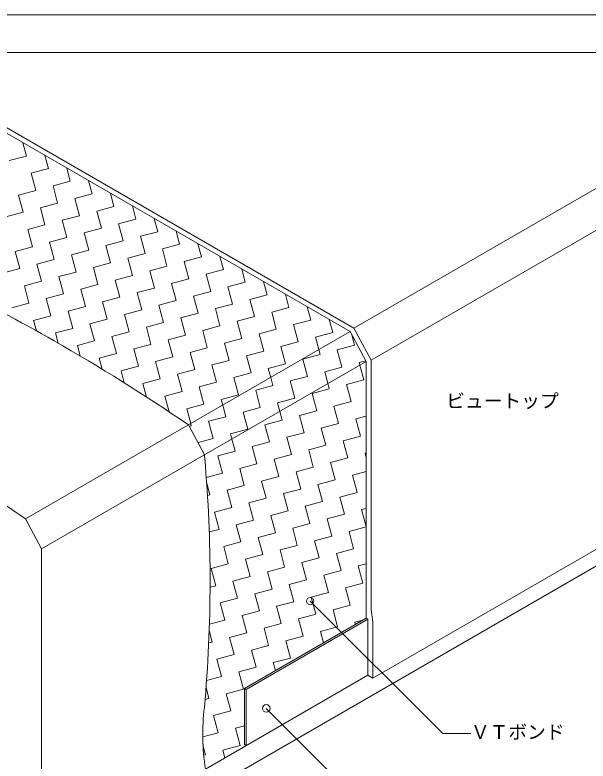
# Model space of a CAD drawing. Units: millimetres, scale not verified. Extents: x -1380 to 1380, y -955 to 955.
# Drawn here: x -495 to 116, y -257 to 540 of the extents above; entities that cross this region are included whole.
import ezdxf
from ezdxf.enums import TextEntityAlignment as Align

# ---------------------------------------------------------------- set-up
doc = ezdxf.new("R2010")
doc.units = ezdxf.units.MM
doc.header["$LTSCALE"] = 3
for name, color, linetype, lineweight in [('0-0_0', 7, 'Continuous', 18), ('0-2_KUTAI', 3, 'Continuous', 18), ('0-3_BOUSUI', 1, 'Continuous', 18), ('0-4_MOJI', 7, 'Continuous', 18), ('0-5_HATCH', 9, 'Continuous', 18)]:
    doc.layers.add(name, color=color, linetype=linetype, lineweight=lineweight)
doc.styles.add('ＭＳ ゴシック', font='')
doc.styles.get('ＭＳ ゴシック').set_extended_font_data('MS Gothic')

msp = doc.modelspace()

# ---------------------------------------------------------------- linework, layer by layer
at = {"layer": '0-0_0'}
msp.add_line((-900, 500), (900, 500), dxfattribs=at)
msp.add_lwpolyline([(-900, -660), (900, -660), (900, 540), (-900, 540)], close=True, dxfattribs=at)
at = {"layer": '0-2_KUTAI'}
for p, q in [((-484.222, 1.94), (-900, 290)), ((-484.222, 1.94), (-137.812, 201.94)), ((-466.987, -30), (-120.577, 170)), ((-466.987, -390), (225.833, 10)), ((-484.222, 1.94), (-466.987, -30)), ((-466.987, -390), (-466.987, -30))]:
    msp.add_line(p, q, dxfattribs=at)
at = {"layer": '0-3_BOUSUI'}
for p, q in [((-133.938, 205.704), (306.515, 460)), ((-115.381, 171.312), (384.64, 460)), ((-310.243, 102.387), (-293.008, 70.447)), ((-113.649, -168), (236.225, 34)), ((-250.481, -179), (-120.577, -104)), ((-248.749, -180), (-118.845, -105)), ((-292.05, -265), (-118.845, -165)), ((-118.845, -165), (-113.649, -168))]:
    msp.add_line(p, q, dxfattribs=at)
for points in [[(-118.845, -165), (-118.845, -105), (-120.577, -104), (-120.577, 170), (-137.812, 201.94), (-584.784, 460)], [(-113.649, -168), (-113.649, -108), (-115.381, -95), (-115.381, 171.312), (-133.938, 205.704), (-574.392, 460)]]:
    msp.add_lwpolyline(points, dxfattribs=at)
msp.add_lwpolyline([(-250.481, -179), (-250.481, -239), (-248.749, -240), (-248.749, -180)], close=True, dxfattribs=at)
for centre, radius, start, end in [((-1626.48, -1884.204), 2384.848, 60.53631, 66.64366), ((-1573.388, -1752.385), 2244.04, 55.74418, 60.06108), ((-1790.754, -64.214), 1503.613, 354.85139, 5.00216), ((1169.173, 126.637), 1463.261, 182.20075, 182.3401), ((-61.596, -228.014), 233.403, 172.89578, 189.11784)]:
    msp.add_arc(centre, radius, start, end, dxfattribs=at)
at = {"layer": '0-4_MOJI'}
for points in [[(-180.322, -85.814), (-38.901, -227.235), (-8.901, -227.235)], [(-227.184, -200.281), (-85.763, -341.702), (-55.763, -341.702)]]:
    msp.add_lwpolyline(points, dxfattribs=at)
for centre in [(-180.322, -85.814), (-227.195, -200.261)]:
    msp.add_circle(centre, 4, dxfattribs=at)
at = {"layer": '0-5_HATCH'}
for p, q in [((-482.971, 389.397), (-486.718, 403.382)), ((-501.372, 384.466), (-482.971, 389.397)), ((-459.639, 375.926), (-463.387, 389.911)), ((-478.04, 370.996), (-459.639, 375.926)), ((-436.308, 362.456), (-440.055, 376.441)), ((-473.11, 352.595), (-478.04, 370.996)), ((-454.709, 357.526), (-436.308, 362.456)), ((-412.977, 348.986), (-416.724, 362.97)), ((-491.511, 347.665), (-473.11, 352.595)), ((-449.778, 339.125), (-454.709, 357.526)), ((-486.58, 329.264), (-491.511, 347.665)), ((-431.378, 344.055), (-412.977, 348.986)), ((-426.447, 325.654), (-431.378, 344.055)), ((-389.645, 335.515), (-393.392, 349.5)), ((-468.179, 334.194), (-449.778, 339.125)), ((-408.046, 330.585), (-389.645, 335.515)), ((-366.314, 322.045), (-370.061, 336.03)), ((-504.981, 324.333), (-486.58, 329.264)), ((-463.249, 315.793), (-468.179, 334.194)), ((-403.116, 312.184), (-408.046, 330.585)), ((-444.848, 320.724), (-426.447, 325.654)), ((-439.917, 302.323), (-444.848, 320.724)), ((-384.715, 317.114), (-366.314, 322.045)), ((-342.982, 308.575), (-346.73, 322.559)), ((-481.65, 310.863), (-463.249, 315.793)), ((-476.719, 292.462), (-481.65, 310.863)), ((-421.516, 307.253), (-403.116, 312.184)), ((-379.784, 298.714), (-384.715, 317.114)), ((-416.586, 288.853), (-421.516, 307.253)), ((-361.383, 303.644), (-342.982, 308.575)), ((-356.453, 285.243), (-361.383, 303.644)), ((-319.651, 295.104), (-323.398, 309.089)), ((-458.318, 297.392), (-439.917, 302.323)), ((-453.388, 278.992), (-458.318, 297.392)), ((-398.185, 293.783), (-379.784, 298.714)), ((-338.052, 290.174), (-319.651, 295.104)), ((-296.32, 281.634), (-300.067, 295.618)), ((-495.12, 287.531), (-476.719, 292.462)), ((-490.19, 269.131), (-495.12, 287.531)), ((-434.987, 283.922), (-416.586, 288.853)), ((-393.255, 275.382), (-398.185, 293.783)), ((-333.121, 271.773), (-338.052, 290.174)), ((-471.789, 274.061), (-453.388, 278.992)), ((-430.056, 265.521), (-434.987, 283.922)), ((-374.854, 280.313), (-356.453, 285.243)), ((-369.923, 261.912), (-374.854, 280.313)), ((-314.721, 276.703), (-296.32, 281.634)), ((-272.988, 268.163), (-276.735, 282.148)), ((-466.858, 255.66), (-471.789, 274.061)), ((-411.655, 270.452), (-393.255, 275.382)), ((-351.522, 266.842), (-333.121, 271.773)), ((-309.79, 258.302), (-314.721, 276.703)), ((-508.59, 264.2), (-490.19, 269.131)), ((-448.457, 260.591), (-430.056, 265.521)), ((-406.725, 252.051), (-411.655, 270.452)), ((-346.592, 248.441), (-351.522, 266.842)), ((-291.389, 263.233), (-272.988, 268.163)), ((-286.459, 244.832), (-291.389, 263.233)), ((-249.657, 254.693), (-253.404, 268.678)), ((-485.259, 250.73), (-466.858, 255.66)), ((-443.527, 242.19), (-448.457, 260.591)), ((-388.324, 256.981), (-369.923, 261.912)), ((-383.394, 238.58), (-388.324, 256.981)), ((-328.191, 253.372), (-309.79, 258.302)), ((-226.325, 241.223), (-230.073, 255.207)), ((-480.329, 232.329), (-485.259, 250.73)), ((-425.126, 247.12), (-406.725, 252.051)), ((-420.195, 228.719), (-425.126, 247.12)), ((-364.993, 243.511), (-346.592, 248.441)), ((-323.26, 234.971), (-328.191, 253.372)), ((-268.058, 249.763), (-249.657, 254.693)), ((-263.127, 231.362), (-268.058, 249.763)), ((-461.928, 237.259), (-443.527, 242.19)), ((-360.062, 225.11), (-364.993, 243.511)), ((-304.86, 239.902), (-286.459, 244.832)), ((-299.929, 221.501), (-304.86, 239.902)), ((-244.726, 236.292), (-226.325, 241.223)), ((-202.994, 227.752), (-206.741, 241.737)), ((-498.729, 227.398), (-480.329, 232.329)), ((-456.997, 218.858), (-461.928, 237.259)), ((-401.794, 233.65), (-383.394, 238.58)), ((-396.864, 215.249), (-401.794, 233.65)), ((-341.661, 230.041), (-323.26, 234.971)), ((-281.528, 226.431), (-263.127, 231.362)), ((-239.796, 217.891), (-244.726, 236.292)), ((-438.596, 223.789), (-420.195, 228.719)), ((-433.666, 205.388), (-438.596, 223.789)), ((-378.463, 220.18), (-360.062, 225.11)), ((-336.731, 211.64), (-341.661, 230.041)), ((-276.598, 208.03), (-281.528, 226.431)), ((-221.395, 222.822), (-202.994, 227.752)), ((-179.663, 214.282), (-183.41, 228.267)), ((-475.398, 213.928), (-456.997, 218.858)), ((-415.265, 210.319), (-396.864, 215.249)), ((-373.533, 201.779), (-378.463, 220.18)), ((-318.33, 216.57), (-299.929, 221.501)), ((-313.399, 198.169), (-318.33, 216.57)), ((-258.197, 212.961), (-239.796, 217.891)), ((-216.464, 204.421), (-221.395, 222.822)), ((-472.42, 202.814), (-475.398, 213.928)), ((-410.334, 191.918), (-415.265, 210.319)), ((-355.132, 206.709), (-336.731, 211.64)), ((-294.999, 203.1), (-276.598, 208.03)), ((-253.266, 194.56), (-258.197, 212.961)), ((-198.064, 209.351), (-179.663, 214.282)), ((-193.133, 190.95), (-198.064, 209.351)), ((-156.331, 200.811), (-160.078, 214.796)), ((-452.067, 200.458), (-433.666, 205.388)), ((-449.199, 189.757), (-452.067, 200.458)), ((-391.933, 196.848), (-373.533, 201.779)), ((-350.201, 188.308), (-355.132, 206.709)), ((-290.068, 184.699), (-294.999, 203.1)), ((-234.865, 199.49), (-216.464, 204.421)), ((-229.935, 181.089), (-234.865, 199.49)), ((-174.732, 195.881), (-156.331, 200.811)), ((-428.735, 186.987), (-410.334, 191.918)), ((-387.003, 178.447), (-391.933, 196.848)), ((-331.8, 193.239), (-313.399, 198.169)), ((-326.87, 174.838), (-331.8, 193.239)), ((-271.667, 189.629), (-253.266, 194.56)), ((-171.192, 182.668), (-174.732, 195.881)), ((-133, 187.341), (-136.024, 198.627)), ((-425.797, 176.021), (-428.735, 186.987)), ((-368.602, 183.378), (-350.201, 188.308)), ((-363.672, 164.977), (-368.602, 183.378)), ((-308.469, 179.768), (-290.068, 184.699)), ((-266.737, 171.228), (-271.667, 189.629)), ((-211.534, 186.02), (-193.133, 190.95)), ((-206.603, 167.619), (-211.534, 186.02)), ((-151.401, 182.411), (-133, 187.341)), ((-405.404, 173.517), (-387.003, 178.447)), ((-303.538, 161.367), (-308.469, 179.768)), ((-248.336, 176.159), (-229.935, 181.089)), ((-243.405, 157.758), (-248.336, 176.159)), ((-188.203, 172.55), (-169.802, 177.48)), ((-169.802, 177.48), (-171.192, 182.668)), ((-146.47, 164.01), (-151.401, 182.411)), ((-402.271, 161.825), (-405.404, 173.517)), ((-345.271, 169.907), (-326.87, 174.838)), ((-340.34, 151.506), (-345.271, 169.907)), ((-285.138, 166.298), (-266.737, 171.228)), ((-225.004, 162.689), (-206.603, 167.619)), ((-183.272, 154.149), (-188.203, 172.55)), ((-128.069, 168.94), (-121.024, 170.828)), ((-382.072, 160.046), (-363.672, 164.977)), ((-378.617, 147.151), (-382.072, 160.046)), ((-321.939, 156.437), (-303.538, 161.367)), ((-280.207, 147.897), (-285.138, 166.298)), ((-222.431, 153.085), (-225.004, 162.689)), ((-164.871, 159.079), (-146.47, 164.01)), ((-358.741, 146.576), (-340.34, 151.506)), ((-317.009, 138.036), (-321.939, 156.437)), ((-261.806, 152.828), (-243.405, 157.758)), ((-256.876, 134.427), (-261.806, 152.828)), ((-220.074, 144.288), (-222.431, 153.085)), ((-201.673, 149.218), (-183.272, 154.149)), ((-161.471, 146.39), (-164.871, 159.079)), ((-354.83, 131.98), (-358.741, 146.576)), ((-298.608, 142.967), (-280.207, 147.897)), ((-238.475, 139.357), (-220.074, 144.288)), ((-196.742, 130.817), (-201.673, 149.218)), ((-159.941, 140.678), (-161.471, 146.39)), ((-141.54, 145.609), (-123.139, 150.539)), ((-136.609, 127.208), (-141.54, 145.609)), ((-335.41, 133.106), (-317.009, 138.036)), ((-293.677, 124.566), (-298.608, 142.967)), ((-233.544, 120.956), (-238.475, 139.357)), ((-178.342, 135.748), (-159.941, 140.678)), ((-173.411, 117.347), (-178.342, 135.748)), ((-330.904, 116.291), (-335.41, 133.106)), ((-275.277, 129.496), (-256.876, 134.427)), ((-273.67, 123.502), (-275.277, 129.496)), ((-215.143, 125.887), (-196.742, 130.817)), ((-312.078, 119.635), (-293.677, 124.566)), ((-307.83, 103.78), (-312.078, 119.635)), ((-270.346, 111.095), (-273.67, 123.502)), ((-251.945, 116.026), (-233.544, 120.956)), ((-212.71, 116.807), (-215.143, 125.887)), ((-155.01, 122.277), (-136.609, 127.208)), ((-150.08, 103.877), (-155.01, 122.277)), ((-247.015, 97.625), (-251.945, 116.026)), ((-210.213, 107.486), (-212.71, 116.807)), ((-191.812, 112.416), (-173.411, 117.347)), ((-186.881, 94.016), (-191.812, 112.416)), ((-131.679, 108.807), (-120.577, 111.782)), ((-307.148, 101.234), (-307.83, 103.78)), ((-288.747, 106.165), (-270.346, 111.095)), ((-283.816, 87.764), (-288.747, 106.165)), ((-228.614, 102.555), (-210.213, 107.486)), ((-168.481, 98.946), (-150.08, 103.877)), ((-126.748, 90.406), (-131.679, 108.807)), ((-309.309, 100.655), (-307.148, 101.234)), ((-265.416, 92.694), (-247.015, 97.625)), ((-223.683, 84.155), (-228.614, 102.555)), ((-163.55, 80.545), (-168.481, 98.946)), ((-300.011, 83.425), (-283.816, 87.764)), ((-263.95, 87.224), (-265.416, 92.694)), ((-205.282, 89.085), (-186.881, 94.016)), ((-200.352, 70.684), (-205.282, 89.085)), ((-145.149, 85.476), (-126.748, 90.406)), ((-260.485, 74.294), (-263.95, 87.224)), ((-242.084, 79.224), (-223.683, 84.155)), ((-181.951, 75.615), (-163.55, 80.545)), ((-140.219, 67.075), (-145.149, 85.476)), ((-278.886, 69.363), (-260.485, 74.294)), ((-237.154, 60.823), (-242.084, 79.224)), ((-177.02, 57.214), (-181.951, 75.615)), ((-121.818, 72.005), (-120.577, 72.338)), ((-120.577, 67.375), (-121.818, 72.005)), ((-273.955, 50.962), (-278.886, 69.363)), ((-218.753, 65.754), (-200.352, 70.684)), ((-213.822, 47.353), (-218.753, 65.754)), ((-158.62, 62.144), (-140.219, 67.075)), ((-255.555, 55.893), (-237.154, 60.823)), ((-250.624, 37.492), (-255.555, 55.893)), ((-195.421, 52.283), (-177.02, 57.214)), ((-153.689, 43.743), (-158.62, 62.144)), ((-291.211, 46.339), (-273.955, 50.962)), ((-190.491, 33.882), (-195.421, 52.283)), ((-135.288, 48.674), (-120.577, 52.616)), ((-130.358, 30.273), (-135.288, 48.674)), ((-287.426, 27.631), (-290.763, 40.084)), ((-232.223, 42.422), (-213.822, 47.353)), ((-227.293, 24.021), (-232.223, 42.422)), ((-172.09, 38.813), (-153.689, 43.743)), ((-269.025, 32.561), (-250.624, 37.492)), ((-264.094, 14.16), (-269.025, 32.561)), ((-208.892, 28.952), (-190.491, 33.882)), ((-167.159, 20.412), (-172.09, 38.813)), ((-289.908, 26.966), (-287.426, 27.631)), ((-245.694, 19.091), (-227.293, 24.021)), ((-203.961, 10.551), (-208.892, 28.952)), ((-148.759, 25.343), (-130.358, 30.273)), ((-143.828, 6.942), (-148.759, 25.343)), ((-240.763, 0.69), (-245.694, 19.091)), ((-185.56, 15.482), (-167.159, 20.412)), ((-282.495, 9.23), (-264.094, 14.16)), ((-277.565, -9.171), (-282.495, 9.23)), ((-222.362, 5.62), (-203.961, 10.551)), ((-180.63, -2.919), (-185.56, 15.482)), ((-125.427, 11.872), (-120.577, 13.172)), ((-120.577, -6.228), (-125.427, 11.872)), ((-259.164, -4.241), (-240.763, 0.69)), ((-217.432, -12.78), (-222.362, 5.62)), ((-162.229, 2.011), (-143.828, 6.942)), ((-157.298, -16.39), (-162.229, 2.011)), ((-254.233, -22.641), (-259.164, -4.241)), ((-199.031, -7.85), (-180.63, -2.919)), ((-194.1, -26.251), (-199.031, -7.85)), ((-138.898, -11.459), (-120.577, -6.55)), ((-288.048, -11.98), (-277.565, -9.171)), ((-235.833, -17.711), (-217.432, -12.78)), ((-133.967, -29.86), (-138.898, -11.459)), ((-272.634, -27.572), (-254.233, -22.641)), ((-230.902, -36.112), (-235.833, -17.711)), ((-175.699, -21.32), (-157.298, -16.39)), ((-170.769, -39.721), (-175.699, -21.32)), ((-267.704, -45.973), (-272.634, -27.572)), ((-212.501, -31.181), (-194.1, -26.251)), ((-207.571, -49.582), (-212.501, -31.181)), ((-152.368, -34.791), (-133.967, -29.86)), ((-249.303, -41.042), (-230.902, -36.112)), ((-189.17, -44.652), (-170.769, -39.721)), ((-147.437, -53.192), (-152.368, -34.791)), ((-286.105, -50.903), (-267.704, -45.973)), ((-244.372, -59.443), (-249.303, -41.042)), ((-184.239, -63.053), (-189.17, -44.652)), ((-129.037, -48.261), (-120.577, -45.994)), ((-281.174, -69.304), (-286.105, -50.903)), ((-225.972, -54.513), (-207.571, -49.582)), ((-221.041, -72.914), (-225.972, -54.513)), ((-165.838, -58.122), (-147.437, -53.192)), ((-124.106, -66.662), (-129.037, -48.261)), ((-262.773, -64.374), (-244.372, -59.443)), ((-202.64, -67.983), (-184.239, -63.053)), ((-160.908, -76.523), (-165.838, -58.122)), ((-287.156, -70.907), (-281.174, -69.304)), ((-257.843, -82.775), (-262.773, -64.374)), ((-197.71, -86.384), (-202.64, -67.983)), ((-142.507, -71.592), (-124.106, -66.662)), ((-137.576, -89.993), (-142.507, -71.592)), ((-239.442, -77.844), (-221.041, -72.914)), ((-234.511, -96.245), (-239.442, -77.844)), ((-179.309, -81.453), (-160.908, -76.523)), ((-276.244, -87.705), (-257.843, -82.775)), ((-216.11, -91.314), (-197.71, -86.384)), ((-174.378, -99.854), (-179.309, -81.453)), ((-271.313, -106.106), (-276.244, -87.705)), ((-211.18, -109.715), (-216.11, -91.314)), ((-155.977, -94.924), (-137.576, -89.993)), ((-151.047, -113.325), (-155.977, -94.924)), ((-252.912, -101.175), (-234.511, -96.245)), ((-247.982, -119.576), (-252.912, -101.175)), ((-192.779, -104.785), (-174.378, -99.854)), ((-287.855, -110.538), (-271.313, -106.106)), ((-229.581, -114.646), (-211.18, -109.715)), ((-187.849, -123.186), (-192.779, -104.785)), ((-132.646, -108.394), (-124.328, -106.165)), ((-132.049, -110.623), (-132.646, -108.394)), ((-284.784, -129.437), (-288.073, -117.16)), ((-224.65, -133.047), (-229.581, -114.646)), ((-169.448, -118.255), (-151.047, -113.325)), ((-166.208, -130.345), (-169.448, -118.255)), ((-266.383, -124.507), (-247.982, -119.576)), ((-261.452, -142.908), (-266.383, -124.507)), ((-206.249, -128.116), (-187.849, -123.186)), ((-288.601, -130.46), (-284.784, -129.437)), ((-243.051, -137.977), (-224.65, -133.047)), ((-201.319, -146.517), (-206.249, -128.116)), ((-279.853, -147.838), (-261.452, -142.908)), ((-238.121, -156.378), (-243.051, -137.977)), ((-274.923, -166.239), (-279.853, -147.838)), ((-219.72, -151.448), (-201.319, -146.517)), ((-256.522, -161.309), (-238.121, -156.378)), ((-217.448, -159.928), (-219.72, -151.448)), ((-290.904, -170.521), (-274.923, -166.239)), ((-251.591, -179.709), (-256.522, -161.309)), ((-288.393, -189.57), (-291.461, -178.119)), ((-269.992, -184.64), (-251.591, -179.709)), ((-292.467, -190.662), (-288.393, -189.57)), ((-265.062, -203.041), (-269.992, -184.64)), ((-283.462, -207.971), (-265.062, -203.041)), ((-278.532, -226.372), (-283.462, -207.971)), ((-260.131, -221.442), (-250.481, -218.856)), ((-255.201, -239.843), (-260.131, -221.442)), ((-294.983, -230.78), (-278.532, -226.372)), ((-292.002, -249.704), (-294.712, -239.591)), ((-273.601, -244.773), (-255.201, -239.843)), ((-271.379, -253.066), (-273.601, -244.773)), ((-293.94, -250.223), (-292.002, -249.704))]:
    msp.add_line(p, q, dxfattribs=at)
msp.add_lwpolyline([(-123.139, 150.539), (-127.312, 166.112), (-128.069, 168.94)], dxfattribs=at)

# ---------------------------------------------------------------- texts
at = {"layer": '0-4_MOJI', "style": 'ＭＳ ゴシック'}
for s, p in [('ビュートップ', (-35.226, 116.275)), ('ＶＴボンド', (-8.901, -237.235))]:
    msp.add_text(s, height=14.66, dxfattribs=at).set_placement(p, align=Align.BOTTOM_LEFT)

doc.saveas('drawing.dxf')
